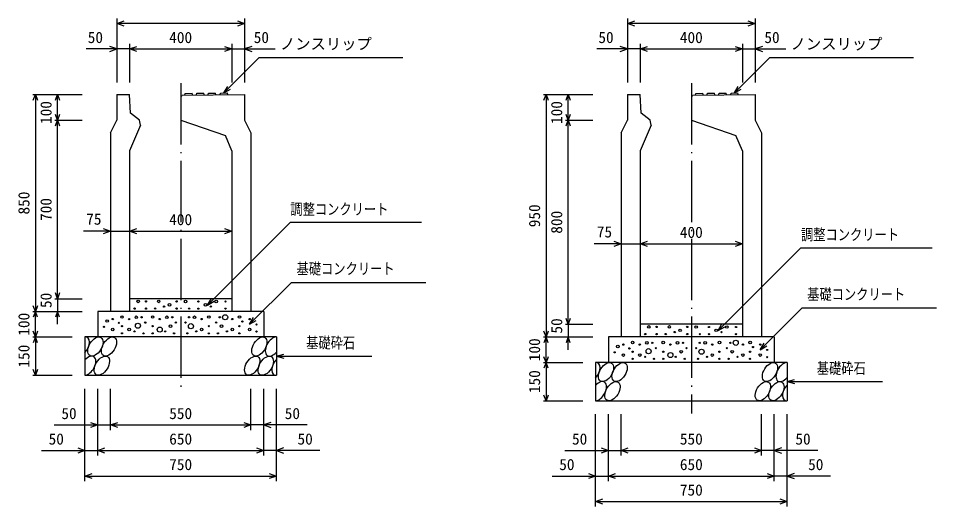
# Model space of a CAD drawing. Units: millimetres, scale not verified. Extents: x -16800 to 16800, y -5940 to 5940.
# Drawn here: x 7946 to 11543, y 1965 to 3879 of the extents above; entities that cross this region are included whole.
import ezdxf
from ezdxf.enums import TextEntityAlignment as Align

# ---------------------------------------------------------------- set-up
doc = ezdxf.new("R2010")
doc.units = ezdxf.units.MM
doc.header["$LTSCALE"] = 20
doc.linetypes.add('LONG_DASHED_DOTTED', pattern=[15.25, 12, -1.5, 0.25, -1.5])
for name, color, linetype, lineweight in [('0-0_DIM', 7, 'Continuous', 25), ('0-2_HATCH', 6, 'Continuous', 25), ('0-5_OUTLINE', 3, 'Continuous', 25)]:
    doc.layers.add(name, color=color, linetype=linetype, lineweight=lineweight)
doc.styles.add('ＭＳ ゴシック', font='')
doc.styles.get('ＭＳ ゴシック').set_extended_font_data('MS Gothic')

msp = doc.modelspace()

# ---------------------------------------------------------------- linework, layer by layer
at = {"layer": '0-0_DIM'}
for p, q in [((8331.78, 3878.57), (8331.78, 3626.83)), ((8831.78, 3858.57), (8331.78, 3858.57)), ((8831.78, 3878.57), (8831.78, 3626.83)), ((10331.78, 3878.57), (10331.78, 3626.83)), ((10831.78, 3858.57), (10331.78, 3858.57)), ((10831.78, 3878.57), (10831.78, 3626.83)), ((8381.78, 3778.57), (8381.78, 3626.83)), ((8781.78, 3778.57), (8781.78, 3626.83)), ((10381.78, 3778.57), (10381.78, 3626.83)), ((10781.78, 3778.57), (10781.78, 3626.83)), ((8331.78, 3758.57), (8212.12, 3758.57)), ((8381.78, 3758.57), (8331.78, 3758.57)), ((8381.78, 3758.57), (8781.78, 3758.57)), ((8781.78, 3758.57), (8831.78, 3758.57)), ((8831.78, 3758.57), (8951.45, 3758.57)), ((10331.78, 3758.57), (10212.12, 3758.57)), ((10381.78, 3758.57), (10331.78, 3758.57)), ((10381.78, 3758.57), (10781.78, 3758.57)), ((10781.78, 3758.57), (10831.78, 3758.57)), ((10831.78, 3758.57), (10951.45, 3758.57)), ((8750.73, 3586.05), (8887.94, 3723.26)), ((9451.84, 3723.26), (8887.94, 3723.26)), ((10750.73, 3586.05), (10887.94, 3723.26)), ((11451.84, 3723.26), (10887.94, 3723.26)), ((8750.73, 3586.05), (8765.73, 3612.03)), ((8750.73, 3586.05), (8776.71, 3601.05)), ((10750.73, 3586.05), (10765.73, 3612.03)), ((10750.73, 3586.05), (10776.71, 3601.05)), ((8002.58, 3579.86), (8195.91, 3579.86)), ((8012.58, 3579.86), (8012.58, 2729.86)), ((8099.25, 3479.36), (8099.25, 3579.86)), ((10002.58, 3579.86), (10195.91, 3579.86)), ((10012.58, 3579.86), (10012.58, 2629.86)), ((10099.25, 3479.36), (10099.25, 3579.86)), ((8089.25, 3479.36), (8195.91, 3479.36)), ((8099.25, 2779.86), (8099.25, 3479.36)), ((10089.25, 3479.36), (10195.91, 3479.36)), ((10099.25, 2679.86), (10099.25, 3479.36)), ((8306.78, 3044.86), (8200.6, 3044.86)), ((8306.78, 3044.86), (8381.78, 3044.86)), ((8381.78, 3044.86), (8781.78, 3044.86)), ((10306.78, 2994.86), (10200.6, 2994.86)), ((10306.78, 2994.86), (10381.78, 2994.86)), ((10381.78, 2994.86), (10781.78, 2994.86)), ((9015.44, 2843.52), (8851.78, 2679.86)), ((9015.44, 2843.52), (9542.51, 2843.52)), ((8089.25, 2779.86), (8195.91, 2779.86)), ((8099.25, 2779.86), (8099.25, 2729.86)), ((8686.78, 2754.86), (8701.78, 2780.84)), ((8686.78, 2754.86), (8712.76, 2769.86)), ((11015.44, 2743.52), (10851.78, 2579.86)), ((11015.44, 2743.52), (11542.51, 2743.52)), ((8002.58, 2729.86), (8195.91, 2729.86)), ((8012.58, 2629.86), (8012.58, 2729.86)), ((8099.25, 2679.86), (8099.25, 2729.86)), ((8851.78, 2679.86), (8866.78, 2705.84)), ((8851.78, 2679.86), (8877.76, 2694.86)), ((10089.25, 2679.86), (10195.91, 2679.86)), ((10099.25, 2679.86), (10099.25, 2629.86)), ((10686.78, 2654.86), (10701.78, 2680.84)), ((10686.78, 2654.86), (10712.76, 2669.86)), ((8002.58, 2629.86), (8156.78, 2629.86)), ((8012.58, 2629.86), (8012.58, 2479.86)), ((10002.58, 2629.86), (10195.91, 2629.86)), ((10012.58, 2529.86), (10012.58, 2629.86)), ((10099.25, 2579.86), (10099.25, 2629.86)), ((10851.78, 2579.86), (10866.78, 2605.84)), ((10851.78, 2579.86), (10877.76, 2594.86)), ((8956.78, 2554.86), (8985.76, 2562.63)), ((8956.78, 2554.86), (9330.68, 2554.86)), ((8956.78, 2554.86), (8985.76, 2547.1)), ((10002.58, 2529.86), (10156.78, 2529.86)), ((10012.58, 2529.86), (10012.58, 2379.86)), ((8002.58, 2479.86), (8156.78, 2479.86)), ((10956.78, 2454.86), (10985.76, 2462.63)), ((10956.78, 2454.86), (11330.68, 2454.86)), ((10956.78, 2454.86), (10985.76, 2447.1)), ((8206.78, 2064.85), (8206.78, 2427.19)), ((8256.78, 2164.85), (8256.78, 2427.19)), ((8306.78, 2264.85), (8306.78, 2427.19)), ((8856.78, 2264.85), (8856.78, 2427.19)), ((8906.78, 2164.85), (8906.78, 2427.19)), ((8956.78, 2064.85), (8956.78, 2427.19)), ((10002.58, 2379.86), (10156.78, 2379.86)), ((10206.78, 1964.85), (10206.78, 2327.19)), ((10256.78, 2064.85), (10256.78, 2327.19)), ((10306.78, 2164.85), (10306.78, 2327.19)), ((10856.78, 2164.85), (10856.78, 2327.19)), ((10906.78, 2064.85), (10906.78, 2327.19)), ((10956.78, 1964.85), (10956.78, 2327.19)), ((8086.78, 2284.85), (8306.78, 2284.85)), ((8306.78, 2284.85), (8856.78, 2284.85)), ((9076.78, 2284.85), (8856.78, 2284.85)), ((8036.78, 2184.85), (8256.78, 2184.85)), ((8256.78, 2184.85), (8906.78, 2184.85)), ((9126.78, 2184.85), (8906.78, 2184.85)), ((10086.78, 2184.85), (10306.78, 2184.85)), ((10306.78, 2184.85), (10856.78, 2184.85)), ((11076.78, 2184.85), (10856.78, 2184.85)), ((8206.78, 2084.85), (8956.78, 2084.85)), ((10036.78, 2084.85), (10256.78, 2084.85)), ((10256.78, 2084.85), (10906.78, 2084.85)), ((11126.78, 2084.85), (10906.78, 2084.85)), ((10206.78, 1984.85), (10956.78, 1984.85))]:
    msp.add_line(p, q, dxfattribs=at)
at = {"layer": '0-0_DIM', "linetype": 'LONG_DASHED_DOTTED'}
for p, q in [((8581.78, 3624.66), (8581.78, 2429.86)), ((10581.78, 3624.66), (10581.78, 2329.86))]:
    msp.add_line(p, q, dxfattribs=at)
at = {"layer": '0-0_DIM'}
for points in [[(8360.01, 3848.31), (8331.82, 3858.57), (8360.01, 3868.83)], [(8803.63, 3868.83), (8831.82, 3858.57), (8803.63, 3848.31)], [(10360.01, 3848.31), (10331.82, 3858.57), (10360.01, 3868.83)], [(10803.63, 3868.83), (10831.82, 3858.57), (10803.63, 3848.31)], [(8303.59, 3748.31), (8331.78, 3758.57), (8303.59, 3768.83)], [(8409.97, 3748.31), (8381.78, 3758.57), (8409.97, 3768.83)], [(8753.67, 3768.83), (8781.86, 3758.57), (8753.67, 3748.31)], [(8859.9, 3768.83), (8831.71, 3758.57), (8859.9, 3748.31)], [(10303.59, 3748.31), (10331.78, 3758.57), (10303.59, 3768.83)], [(10409.97, 3748.31), (10381.78, 3758.57), (10409.97, 3768.83)], [(10753.67, 3768.83), (10781.86, 3758.57), (10753.67, 3748.31)], [(10859.9, 3768.83), (10831.71, 3758.57), (10859.9, 3748.31)], [(8004.37, 3557.31), (8012.58, 3579.86), (8020.79, 3557.31)], [(8091.04, 3557.31), (8099.25, 3579.86), (8107.46, 3557.31)], [(10004.37, 3557.31), (10012.58, 3579.86), (10020.79, 3557.31)], [(10091.04, 3557.31), (10099.25, 3579.86), (10107.46, 3557.31)], [(8107.46, 3501.92), (8099.25, 3479.36), (8091.04, 3501.92)], [(10107.46, 3501.91), (10099.25, 3479.36), (10091.04, 3501.91)], [(8091.04, 3456.81), (8099.25, 3479.36), (8107.46, 3456.81)], [(10091.04, 3456.81), (10099.25, 3479.36), (10107.46, 3456.81)], [(8686.78, 2754.86), (9011.25, 3079.33), (9524.8, 3079.33)], [(8278.59, 3055.12), (8306.78, 3044.86), (8278.59, 3034.6)], [(8409.97, 3034.6), (8381.78, 3044.86), (8409.97, 3055.12)], [(8753.59, 3055.12), (8781.78, 3044.86), (8753.59, 3034.6)], [(10278.59, 3005.12), (10306.78, 2994.86), (10278.59, 2984.6)], [(10409.97, 2984.6), (10381.78, 2994.86), (10409.97, 3005.12)], [(10753.59, 3005.12), (10781.78, 2994.86), (10753.59, 2984.6)], [(10686.78, 2654.86), (11011.25, 2979.33), (11524.8, 2979.33)], [(8107.46, 2802.42), (8099.25, 2779.86), (8091.04, 2802.42)], [(8020.79, 2752.42), (8012.58, 2729.86), (8004.37, 2752.42)], [(8020.79, 2707.31), (8012.58, 2729.86), (8004.37, 2707.31)], [(8107.46, 2707.31), (8099.25, 2729.86), (8091.04, 2707.31)], [(10107.46, 2702.41), (10099.25, 2679.86), (10091.04, 2702.41)], [(8020.79, 2652.42), (8012.58, 2629.86), (8004.37, 2652.42)], [(8020.79, 2607.31), (8012.58, 2629.86), (8004.37, 2607.31)], [(10020.79, 2652.41), (10012.58, 2629.86), (10004.37, 2652.41)], [(10020.79, 2607.31), (10012.58, 2629.86), (10004.37, 2607.31)], [(10107.46, 2607.31), (10099.25, 2629.86), (10091.04, 2607.31)], [(10020.79, 2552.41), (10012.58, 2529.86), (10004.37, 2552.41)], [(10020.79, 2507.31), (10012.58, 2529.86), (10004.37, 2507.31)], [(8020.79, 2502.42), (8012.58, 2479.86), (8004.37, 2502.42)], [(10020.79, 2402.41), (10012.58, 2379.86), (10004.37, 2402.41)], [(8228.59, 2295.11), (8256.78, 2284.85), (8228.59, 2274.59)], [(8334.97, 2274.59), (8306.78, 2284.85), (8334.97, 2295.11)], [(8828.59, 2295.11), (8856.78, 2284.85), (8828.59, 2274.59)], [(8934.97, 2295.11), (8906.78, 2284.85), (8934.97, 2274.59)], [(8178.59, 2195.11), (8206.78, 2184.85), (8178.59, 2174.59)], [(8284.97, 2174.59), (8256.78, 2184.85), (8284.97, 2195.11)], [(8878.59, 2195.11), (8906.78, 2184.85), (8878.59, 2174.59)], [(8984.97, 2195.11), (8956.78, 2184.85), (8984.97, 2174.59)], [(10228.59, 2195.11), (10256.78, 2184.85), (10228.59, 2174.59)], [(10334.97, 2174.59), (10306.78, 2184.85), (10334.97, 2195.11)], [(10828.59, 2195.11), (10856.78, 2184.85), (10828.59, 2174.59)], [(10934.97, 2195.11), (10906.78, 2184.85), (10934.97, 2174.59)], [(8234.97, 2074.59), (8206.78, 2084.85), (8234.97, 2095.11)], [(8928.59, 2095.11), (8956.78, 2084.85), (8928.59, 2074.59)], [(10178.59, 2095.11), (10206.78, 2084.85), (10178.59, 2074.59)], [(10284.97, 2074.59), (10256.78, 2084.85), (10284.97, 2095.11)], [(10878.59, 2095.11), (10906.78, 2084.85), (10878.59, 2074.59)], [(10984.97, 2095.11), (10956.78, 2084.85), (10984.97, 2074.59)], [(10234.97, 1974.59), (10206.78, 1984.85), (10234.97, 1995.11)], [(10928.59, 1995.11), (10956.78, 1984.85), (10928.59, 1974.59)]]:
    msp.add_lwpolyline(points, dxfattribs=at)
at = {"layer": '0-2_HATCH'}
for p, q in [((8597.78, 3578.02), (8599.23, 3584.54)), ((8599.23, 3584.54), (8626.23, 3584.81)), ((8627.78, 3578.32), (8626.23, 3584.81)), ((8643.78, 3578.48), (8645.23, 3585)), ((8645.23, 3585), (8672.23, 3585.27)), ((8673.78, 3578.78), (8672.23, 3585.27)), ((8689.78, 3578.94), (8691.23, 3585.46)), ((8691.23, 3585.46), (8718.23, 3585.73)), ((8719.78, 3579.24), (8718.23, 3585.73)), ((8735.78, 3579.4), (8737.23, 3585.92)), ((8737.23, 3585.92), (8764.23, 3586.19)), ((8765.78, 3579.7), (8764.23, 3586.19)), ((10597.78, 3578.02), (10599.23, 3584.54)), ((10599.23, 3584.54), (10626.23, 3584.81)), ((10627.78, 3578.32), (10626.23, 3584.81)), ((10643.78, 3578.48), (10645.23, 3585)), ((10645.23, 3585), (10672.23, 3585.27)), ((10673.78, 3578.78), (10672.23, 3585.27)), ((10689.78, 3578.94), (10691.23, 3585.46)), ((10691.23, 3585.46), (10718.23, 3585.73)), ((10719.78, 3579.24), (10718.23, 3585.73)), ((10735.78, 3579.4), (10737.23, 3585.92)), ((10737.23, 3585.92), (10764.23, 3586.19)), ((10765.78, 3579.7), (10764.23, 3586.19))]:
    msp.add_line(p, q, dxfattribs=at)
for centre, radius in [((8415.3, 2769.17), 5), ((8445.75, 2769.17), 2.5), ((8495.66, 2769.17), 5), ((8565.75, 2769.17), 2.5), ((8600.92, 2768.89), 5), ((8650.82, 2768.89), 2.5), ((8720.92, 2768.89), 5), ((8757.14, 2768.89), 2.5), ((8401.28, 2741.16), 2.5), ((8445.75, 2741.16), 2.5), ((8481.64, 2741.16), 2.5), ((8516.69, 2749.04), 2.5), ((8537.71, 2756.04), 5), ((8565.75, 2741.16), 2.5), ((8614.94, 2740.88), 2.5), ((8650.82, 2740.88), 2.5), ((8678.86, 2755.76), 5), ((8699.89, 2748.76), 2.5), ((8757.14, 2740.88), 2.5), ((8315.47, 2700.04), 2.5), ((8351.75, 2707.92), 5), ((8379.79, 2700.04), 2.5), ((8407.82, 2707.04), 5), ((8428.86, 2707.04), 2.5), ((8471.75, 2707.92), 5), ((8499.79, 2700.04), 2.5), ((8527.82, 2707.04), 5), ((8548.86, 2707.04), 2.5), ((8614.71, 2707.04), 2.5), ((8635.74, 2707.04), 5), ((8663.78, 2700.04), 2.5), ((8691.82, 2707.92), 5), ((8734.71, 2707.04), 2.5), ((8755.74, 2707.04), 10), ((8783.78, 2700.04), 2.5), ((8811.82, 2707.92), 5), ((8851.72, 2700.04), 2.5), ((8281.48, 2669.62), 2.5), ((8293.9, 2692.42), 5), ((8315.47, 2658.89), 5), ((8339.33, 2685.12), 2.5), ((8351.75, 2672.02), 2.5), ((8379.79, 2658.89), 5), ((8414.36, 2674.03), 10), ((8442.87, 2686.03), 2.5), ((8471.75, 2672.02), 2.5), ((8499.79, 2658.89), 10), ((8541.84, 2672.02), 5), ((8562.87, 2686.03), 2.5), ((8600.69, 2686.03), 2.5), ((8621.72, 2672.02), 10), ((8663.78, 2658.89), 5), ((8691.82, 2672.02), 2.5), ((8720.69, 2686.03), 2.5), ((8741.72, 2672.02), 5), ((8783.78, 2658.89), 5), ((8811.82, 2672.02), 2.5), ((8823.16, 2690.35), 2.5), ((8851.72, 2658.89), 5), ((8878.58, 2678.82), 2.5), ((10415.3, 2669.17), 5), ((10445.75, 2669.17), 2.5), ((10495.66, 2669.17), 5), ((10565.75, 2669.17), 2.5), ((10600.92, 2668.89), 5), ((10650.82, 2668.89), 2.5), ((10720.92, 2668.89), 5), ((10757.14, 2668.89), 2.5), ((8351.75, 2644.01), 2.5), ((8400.82, 2651.89), 2.5), ((8435.86, 2644.01), 2.5), ((8471.75, 2644.01), 2.5), ((8520.82, 2651.89), 2.5), ((8555.86, 2644.01), 2.5), ((8607.7, 2644.01), 2.5), ((8642.75, 2651.89), 2.5), ((8691.82, 2644.01), 2.5), ((8727.7, 2644.01), 2.5), ((8762.75, 2651.89), 2.5), ((8811.82, 2644.01), 2.5), ((8878.58, 2650.81), 2.5), ((10401.28, 2641.16), 2.5), ((10445.75, 2641.16), 2.5), ((10481.64, 2641.16), 2.5), ((10516.69, 2649.04), 2.5), ((10537.71, 2656.04), 5), ((10565.75, 2641.16), 2.5), ((10614.94, 2640.88), 2.5), ((10650.82, 2640.88), 2.5), ((10678.86, 2655.76), 5), ((10699.89, 2648.76), 2.5), ((10757.14, 2640.88), 2.5), ((10293.9, 2592.41), 5), ((10315.47, 2600.04), 2.5), ((10351.75, 2607.91), 5), ((10379.79, 2600.04), 2.5), ((10407.82, 2607.04), 5), ((10428.86, 2607.04), 2.5), ((10471.75, 2607.91), 5), ((10499.79, 2600.04), 2.5), ((10527.82, 2607.04), 5), ((10548.86, 2607.04), 2.5), ((10614.71, 2607.04), 2.5), ((10635.74, 2607.04), 5), ((10663.78, 2600.04), 2.5), ((10691.82, 2607.91), 5), ((10734.71, 2607.04), 2.5), ((10755.74, 2607.04), 10), ((10783.78, 2600.04), 2.5), ((10811.82, 2607.91), 5), ((10823.16, 2590.35), 2.5), ((10851.72, 2600.04), 2.5), ((10281.48, 2569.62), 2.5), ((10315.47, 2558.89), 5), ((10339.33, 2585.12), 2.5), ((10351.75, 2572.02), 2.5), ((10379.79, 2558.89), 5), ((10400.82, 2551.89), 2.5), ((10414.36, 2574.03), 10), ((10442.87, 2586.03), 2.5), ((10471.75, 2572.02), 2.5), ((10499.79, 2558.89), 10), ((10520.82, 2551.89), 2.5), ((10541.84, 2572.02), 5), ((10562.87, 2586.03), 2.5), ((10600.69, 2586.03), 2.5), ((10621.72, 2572.02), 10), ((10642.75, 2551.89), 2.5), ((10663.78, 2558.89), 5), ((10691.82, 2572.02), 2.5), ((10720.69, 2586.03), 2.5), ((10741.72, 2572.02), 5), ((10762.75, 2551.89), 2.5), ((10783.78, 2558.89), 5), ((10811.82, 2572.02), 2.5), ((10851.72, 2558.89), 5), ((10878.58, 2578.82), 2.5), ((10351.75, 2544.01), 2.5), ((10435.86, 2544.01), 2.5), ((10471.75, 2544.01), 2.5), ((10555.86, 2544.01), 2.5), ((10607.7, 2544.01), 2.5), ((10691.82, 2544.01), 2.5), ((10727.7, 2544.01), 2.5), ((10811.82, 2544.01), 2.5), ((10878.58, 2550.81), 2.5)]:
    msp.add_circle(centre, radius, dxfattribs=at)
for centre, start_param, end_param in [((8194.42, 2592.34), 4.385593, 6.6745444), ((8942.92, 2592.34), 0.3357715, 4.4411806), ((8219.74, 2517.35), 3.5111464, 7.548991), ((8968.25, 2517.35), 1.2110787, 3.5658734), ((10194.42, 2492.34), 4.385593, 6.6745444), ((10942.92, 2492.34), 0.3357715, 4.4411806), ((10219.74, 2417.35), 3.5111464, 7.548991), ((10968.25, 2417.35), 1.2110787, 3.5658734)]:
    msp.add_ellipse(centre, major_axis=(21.81, 35.31), ratio=0.5792, start_param=start_param, end_param=end_param, dxfattribs=at)
for centre in [(8247.63, 2592.34), (8300.84, 2592.34), (8889.72, 2592.34), (8272.95, 2517.35), (8861.83, 2517.35), (8915.04, 2517.35), (10247.63, 2492.34), (10300.84, 2492.34), (10889.72, 2492.34), (10272.95, 2417.35), (10861.83, 2417.35), (10915.04, 2417.35)]:
    msp.add_ellipse(centre, major_axis=(21.81, 35.31), ratio=0.5792, dxfattribs=at)
at = {"layer": '0-5_OUTLINE'}
for p, q in [((8331.78, 3580.36), (8331.78, 3479.86)), ((8331.78, 3580.36), (8381.8, 3579.86)), ((8384.8, 3506.99), (8381.8, 3579.86)), ((8587.78, 3577.92), (8831.78, 3580.36)), ((8831.78, 3580.36), (8831.78, 3479.86)), ((10331.78, 3580.36), (10331.78, 3479.86)), ((10331.78, 3580.36), (10381.8, 3579.86)), ((10384.8, 3506.99), (10381.8, 3579.86)), ((10581.78, 3574.66), (10586.28, 3574.66)), ((10586.28, 3574.66), (10587.78, 3577.92)), ((10587.78, 3577.92), (10831.78, 3580.36)), ((10831.78, 3580.36), (10831.78, 3479.86)), ((8420.8, 3479.86), (8384.8, 3506.99)), ((10420.8, 3479.86), (10384.8, 3506.99)), ((8306.78, 3429.86), (8331.78, 3479.86)), ((8423.8, 3459.9), (8381.78, 3359.86)), ((8423.8, 3459.9), (8420.8, 3479.86)), ((8581.78, 3479.86), (8756.57, 3419.86)), ((8831.78, 3479.86), (8856.78, 3429.86)), ((10306.78, 3429.86), (10331.78, 3479.86)), ((10423.8, 3459.9), (10381.78, 3359.86)), ((10423.8, 3459.9), (10420.8, 3479.86)), ((10581.78, 3479.86), (10756.57, 3419.86)), ((10831.78, 3479.86), (10856.78, 3429.86)), ((8306.78, 3429.86), (8306.78, 2729.86)), ((8781.78, 3359.86), (8756.57, 3419.86)), ((8856.78, 3429.86), (8856.78, 2729.86)), ((10306.78, 3429.86), (10306.78, 2629.86)), ((10781.78, 3359.86), (10756.57, 3419.86)), ((10856.78, 3429.86), (10856.78, 2629.86)), ((8381.78, 3359.86), (8381.78, 2729.86)), ((8781.78, 3359.86), (8781.78, 2729.86)), ((10381.78, 3359.86), (10381.78, 2629.86)), ((10781.78, 3359.86), (10781.78, 2629.86)), ((8781.78, 2779.86), (8381.78, 2779.86)), ((8381.78, 2729.86), (8306.78, 2729.86)), ((8856.78, 2729.86), (8781.78, 2729.86)), ((8906.78, 2729.86), (8906.78, 2629.86)), ((10781.78, 2679.86), (10381.78, 2679.86)), ((8956.78, 2629.86), (8956.78, 2479.86)), ((10381.78, 2629.86), (10306.78, 2629.86)), ((10856.78, 2629.86), (10781.78, 2629.86)), ((10906.78, 2629.86), (10906.78, 2529.86)), ((10956.78, 2529.86), (10956.78, 2379.86)), ((8206.78, 2479.86), (8956.78, 2479.86)), ((10206.78, 2379.86), (10956.78, 2379.86))]:
    msp.add_line(p, q, dxfattribs=at)
for points in [[(8581.78, 3574.66), (8586.28, 3574.66), (8587.78, 3577.92)], [(8906.78, 2729.86), (8256.78, 2729.86), (8256.78, 2629.86)], [(8956.78, 2629.86), (8206.78, 2629.86), (8206.78, 2479.86)], [(10906.78, 2629.86), (10256.78, 2629.86), (10256.78, 2529.86)], [(10956.78, 2529.86), (10206.78, 2529.86), (10206.78, 2379.86)]]:
    msp.add_lwpolyline(points, dxfattribs=at)

# ---------------------------------------------------------------- texts
at = {"layer": '0-0_DIM', "style": 'ＭＳ ゴシック'}
for s, p in [('50', (8217.6, 3768.57)), ('400', (8536.78, 3768.57)), ('50', (8867.7, 3768.57)), ('50', (10217.6, 3768.57)), ('400', (10536.78, 3768.57)), ('50', (10867.7, 3768.57)), ('ノンスリップ', (8970.3, 3743.44)), ('ノンスリップ', (10970.3, 3743.44)), ('75', (8211.61, 3056.69)), ('400', (8536.78, 3054.86)), ('75', (10211.61, 3006.69)), ('400', (10536.78, 3004.86)), ('50', (8114.34, 2294.85)), ('550', (8536.78, 2294.85)), ('50', (8989.22, 2294.85)), ('50', (8064.34, 2194.85)), ('650', (8536.78, 2194.85)), ('50', (9039.22, 2194.85)), ('50', (10114.34, 2194.85)), ('550', (10536.78, 2194.85)), ('50', (10989.22, 2194.85)), ('750', (8536.78, 2094.85)), ('50', (10064.34, 2094.85)), ('650', (10536.78, 2094.85)), ('50', (11039.22, 2094.85)), ('750', (10536.78, 1994.85))]:
    msp.add_text(s, height=43.99, dxfattribs=at).set_placement(p, align=Align.BOTTOM_LEFT)
for s, p in [('100', (8089.25, 3464.61)), ('100', (10089.25, 3464.61)), ('850', (8002.58, 3109.86)), ('700', (8089.25, 3084.61)), ('950', (10002.58, 3059.86)), ('800', (10089.25, 3034.61)), ('50', (8089.25, 2743.19)), ('100', (8002.58, 2634.86)), ('50', (10089.25, 2643.19)), ('150', (8002.58, 2509.86)), ('100', (10002.58, 2534.86)), ('150', (10002.58, 2409.86))]:
    msp.add_text(s, height=43.99, rotation=90, dxfattribs=at).set_placement(p, align=Align.BOTTOM_LEFT)
at = {"layer": '0-0_DIM', "style": 'ＭＳ ゴシック', "width": 0.8}
for s, p in [('調整コンクリート', (9011.25, 3095.75)), ('調整コンクリート', (11011.25, 2995.75)), ('基礎コンクリート', (9035.44, 2862.25)), ('基礎コンクリート', (11035.44, 2762.25)), ('基礎砕石', (9073.1, 2572.04)), ('基礎砕石', (11073.1, 2472.03))]:
    msp.add_text(s, height=43.99, dxfattribs=at).set_placement(p, align=Align.BOTTOM_LEFT)

doc.saveas('drawing.dxf')
